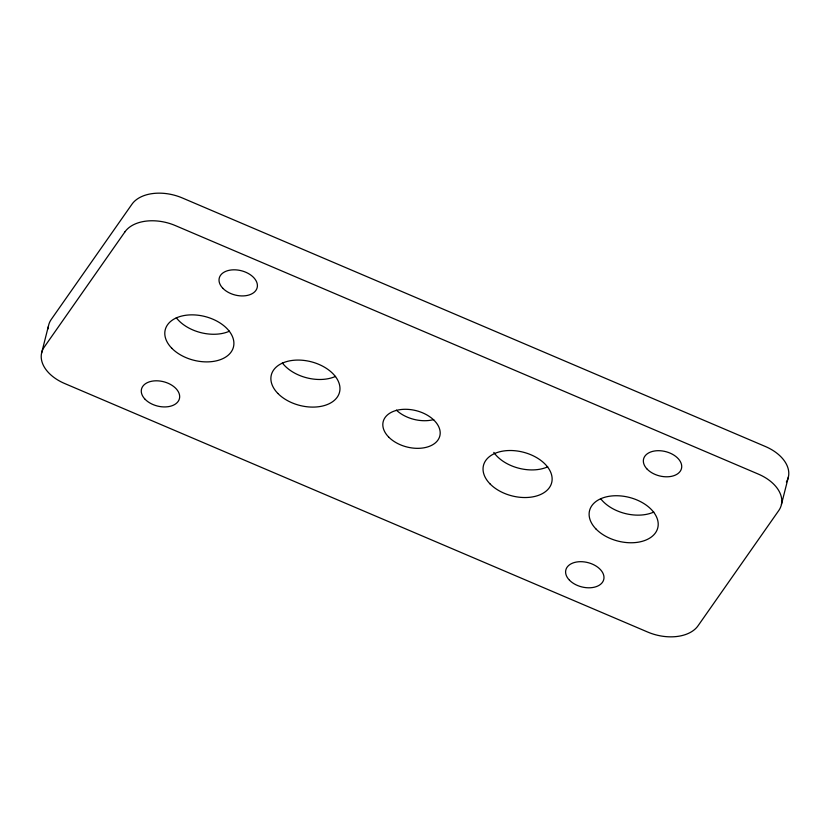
<?xml version="1.0" encoding="UTF-8"?>
<svg xmlns="http://www.w3.org/2000/svg" width="830" height="830" viewBox="0 0 830 830"><rect width="100%" height="100%" fill="white"/><g stroke="black" fill="none" stroke-linecap="round" stroke-linejoin="round"><path stroke-width="1.25" d="M41.573 353.134L48.565 325.516A39.093 25.076 14.2 0 1 51.221 319.477L131.96 204.211A39.093 25.076 14.2 0 1 182.268 197.934L765.353 446.488A39.093 25.076 14.2 0 1 786.373 481.971M781.435 504.484L788.427 476.866M433.737 419.565A29.206 18.737 14.2 0 1 396.377 410.134M229.485 331.17A35.182 22.566 14.2 0 1 176.292 317.734M547.727 466.823A35.182 22.566 14.2 0 1 493.809 452.402M653.801 512.048A35.182 22.566 14.2 0 1 600.609 498.612M335.569 376.384A35.182 22.566 14.2 0 1 282.366 362.959M48.192 328.784A39.093 25.076 14.2 0 1 48.368 326.584M124.967 231.829L44.239 347.096A39.093 25.076 14.2 0 0 64.647 383.512L647.732 632.066A39.093 25.076 14.2 0 0 698.04 625.789L778.779 510.523A39.093 25.076 14.2 0 0 758.361 474.106L175.286 225.553A39.093 25.076 14.2 0 0 124.967 231.829M388.616 436.995A29.206 18.737 14.2 0 0 437.929 440.076A29.206 18.737 14.2 0 0 407.966 409.366A29.206 18.737 14.2 0 0 388.616 436.995M171.779 348.226A35.182 22.566 14.2 0 0 231.176 351.941A35.182 22.566 14.2 0 0 195.091 314.954A35.182 22.566 14.2 0 0 171.779 348.226M490.022 483.88A35.182 22.566 14.2 0 0 549.408 487.594A35.182 22.566 14.2 0 0 513.324 450.607A35.182 22.566 14.2 0 0 490.022 483.88M222.907 288.352A19.547 12.533 14.2 0 0 255.899 290.407A19.547 12.533 14.2 0 0 235.855 269.864A19.547 12.533 14.2 0 0 222.907 288.352M647.224 469.22A19.547 12.533 14.2 0 0 680.216 471.284A19.547 12.533 14.2 0 0 660.172 450.742A19.547 12.533 14.2 0 0 647.224 469.22M145.157 399.344A19.547 12.533 14.2 0 0 178.16 401.409A19.547 12.533 14.2 0 0 158.105 380.856A19.547 12.533 14.2 0 0 145.157 399.344M596.096 529.104A35.182 22.566 14.2 0 0 655.493 532.808A35.182 22.566 14.2 0 0 619.408 495.832A35.182 22.566 14.2 0 0 596.096 529.104M569.484 580.222A19.547 12.533 14.2 0 0 602.476 582.276A19.547 12.533 14.2 0 0 582.432 561.734A19.547 12.533 14.2 0 0 569.484 580.222M277.863 393.441A35.182 22.566 14.2 0 0 337.25 397.155A35.182 22.566 14.2 0 0 301.166 360.168A35.182 22.566 14.2 0 0 277.863 393.441"/></g></svg>
